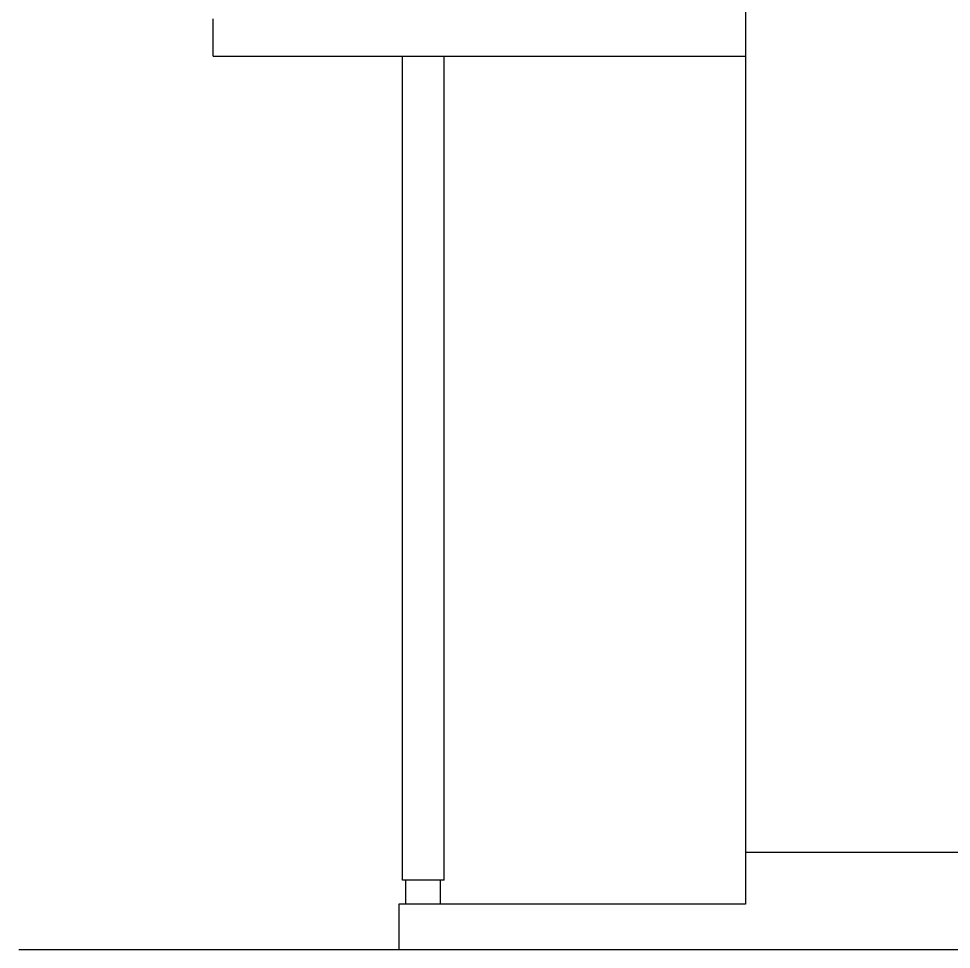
# Model space of a CAD drawing. Extents: x -36 to 60, y 199 to 483.
# Drawn here: x -5.955 to -3.262, y 210.246 to 212.933 of the extents above; entities that cross this region are included whole.
import ezdxf

# ---------------------------------------------------------------- set-up
doc = ezdxf.new("R2010")
doc.units = 0
doc.header["$LTSCALE"] = 20
for name, color, linetype in [('CONCRETO', 5, 'CONTINUOUS'), ('CORTETERRA', 244, 'CONTINUOUS'), ('JANELA', 5, 'CONTINUOUS'), ('MADEIRAME', 244, 'CONTINUOUS'), ('VISTAL', 30, 'CONTINUOUS'), ('VISTAP', 244, 'CONTINUOUS')]:
    doc.layers.add(name, color=color, linetype=linetype)

msp = doc.modelspace()

# ---------------------------------------------------------------- linework, layer by layer
at = {"layer": 'CONCRETO', "color": 5, "linetype": 'CONTINUOUS'}
for p, q in [((4.5885, 210.5262), (-3.8567, 210.5262)), ((-3.8567, 210.5262), (-3.8567, 210.3762)), ((-3.8567, 210.3762), (-4.8567, 210.3762)), ((-4.8567, 210.3762), (-4.8567, 210.2462))]:
    msp.add_line(p, q, dxfattribs=at)
at = {"layer": 'CONCRETO', "color": 30, "linetype": 'CONTINUOUS'}
for p, q in [((-4.8367, 210.3762), (-4.8367, 210.4462)), ((-4.7367, 210.3762), (-4.7367, 210.4462))]:
    msp.add_line(p, q, dxfattribs=at)
at = {"layer": 'CORTETERRA', "color": 4}
msp.add_line((-5.9547, 210.2462), (5.7716, 210.2462), dxfattribs=at)
at = {"layer": 'JANELA', "color": 1}
msp.add_line((-5.3931, 212.8249), (-5.3931, 212.933), dxfattribs=at)
at = {"layer": 'MADEIRAME', "color": 244, "linetype": 'CONTINUOUS'}
msp.add_line((-4.7267, 210.4462), (-4.8467, 210.4463), dxfattribs=at)
at = {"layer": 'VISTAL', "linetype": 'CONTINUOUS'}
msp.add_line((-5.3931, 212.8249), (-3.8567, 212.8249), dxfattribs=at)
at = {"layer": 'VISTAP', "linetype": 'CONTINUOUS'}
msp.add_line((-3.8567, 213.0424), (-3.8567, 210.5262), dxfattribs=at)
at = {"layer": 'VISTAP', "color": 244, "linetype": 'CONTINUOUS'}
for p, q in [((-4.8467, 210.4463), (-4.8467, 212.8249)), ((-4.7267, 210.4462), (-4.7267, 212.8249))]:
    msp.add_line(p, q, dxfattribs=at)

doc.saveas('drawing.dxf')
